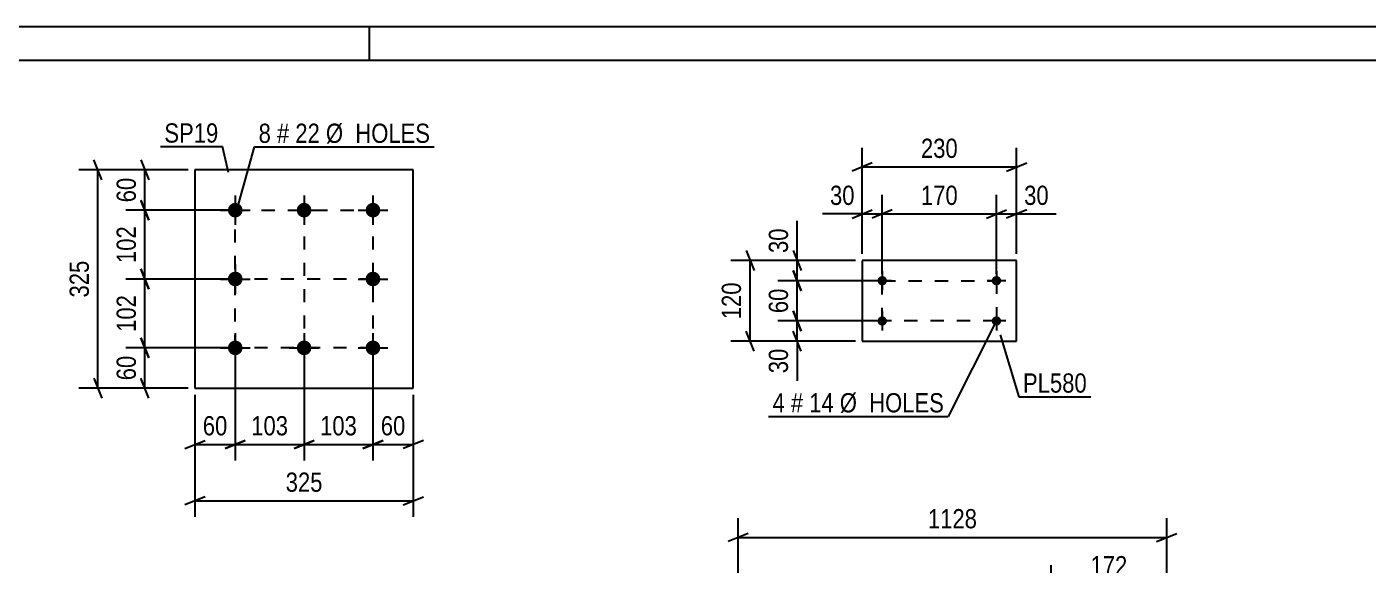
# Model space of a CAD drawing. Header units: millimetres. Extents: x 0 to 594, y 0 to 420.
# Drawn here: x 123 to 322.6, y 339.8 to 420 of the extents above; entities that cross this region are included whole.
import ezdxf

# ---------------------------------------------------------------- set-up
doc = ezdxf.new("R2010")
doc.units = ezdxf.units.MM
doc.linetypes.add('DXK_LINE_DOT2', pattern=[3.9198, 1.9599, -1.9599])
doc.styles.add('Arial Narrow', font='ARIALN.TTF', dxfattribs={"height": 0.2})

# ---------------------------------------------------------------- blocks, each defined once
blk = doc.blocks.new('Unknown-570386224-1132')
at = {"color": 5, "linetype": 'Continuous'}
for p, q in [((594, 420), (0, 420)), ((174, 415), (174, 420)), ((589, 415), (5, 415))]:
    blk.add_line(p, q, dxfattribs=at)
blk = doc.blocks.new('Bolt-570386224-11154 - 11120')
at = {"linetype": 'Continuous'}
for points in [[(250.31, 381.5, -1), (250.31, 382.9, -1)], [(267.31, 381.5, -1), (267.31, 382.9, -1)], [(250.31, 375.5, -1), (250.31, 376.9, -1)], [(267.31, 375.5, -1), (267.31, 376.9, -1)]]:
    blk.add_hatch(color=1, dxfattribs=at).paths.add_polyline_path(points)
at = {"color": 1, "linetype": 'Continuous'}
for p, q in [((250.31, 383.6), (250.31, 380.8)), ((267.31, 383.6), (267.31, 380.8)), ((251.71, 382.2), (248.91, 382.2)), ((268.71, 382.2), (265.91, 382.2)), ((250.31, 377.6), (250.31, 374.8)), ((267.31, 377.6), (267.31, 374.8)), ((251.71, 376.2), (248.91, 376.2)), ((268.71, 376.2), (265.91, 376.2))]:
    blk.add_line(p, q, dxfattribs=at)
blk = doc.blocks.new('Part-570386224-11169 - 11120')
at = {"color": 2, "linetype": 'Continuous'}
for p, q in [((270.31, 385.2), (247.31, 385.2)), ((247.31, 385.2), (247.31, 373.2)), ((270.31, 373.2), (270.31, 385.2)), ((247.31, 373.2), (270.31, 373.2))]:
    blk.add_line(p, q, dxfattribs=at)
blk = doc.blocks.new('Bolt-570386224-9971 - 9937')
at = {"linetype": 'Continuous'}
for points in [[(154, 393.8, -1), (154, 391.6, -1)], [(164.25, 393.8, -1), (164.25, 391.6, -1)], [(174.5, 393.8, -1), (174.5, 391.6, -1)], [(154, 383.55, -1), (154, 381.35, -1)], [(174.5, 383.55, -1), (174.5, 381.35, -1)], [(154, 373.3, -1), (154, 371.1, -1)], [(164.25, 373.3, -1), (164.25, 371.1, -1)], [(174.5, 373.3, -1), (174.5, 371.1, -1)]]:
    blk.add_hatch(color=1, dxfattribs=at).paths.add_polyline_path(points)
at = {"color": 1, "linetype": 'Continuous'}
for p, q in [((154, 394.9), (154, 390.5)), ((164.25, 394.9), (164.25, 390.5)), ((174.5, 394.9), (174.5, 390.5)), ((151.8, 392.7), (156.2, 392.7)), ((162.05, 392.7), (166.45, 392.7)), ((172.3, 392.7), (176.7, 392.7)), ((154, 384.65), (154, 380.25)), ((174.5, 384.65), (174.5, 380.25)), ((151.8, 382.45), (156.2, 382.45)), ((172.3, 382.45), (176.7, 382.45)), ((154, 374.4), (154, 370)), ((164.25, 374.4), (164.25, 370)), ((174.5, 374.4), (174.5, 370)), ((151.8, 372.2), (156.2, 372.2)), ((162.05, 372.2), (166.45, 372.2)), ((172.3, 372.2), (176.7, 372.2))]:
    blk.add_line(p, q, dxfattribs=at)
blk = doc.blocks.new('Part-570386224-9986 - 9937')
at = {"color": 2, "linetype": 'Continuous'}
for p, q in [((180.5, 398.7), (148, 398.7)), ((148, 398.7), (148, 366.2)), ((180.5, 366.2), (180.5, 398.7)), ((148, 366.2), (180.5, 366.2))]:
    blk.add_line(p, q, dxfattribs=at)
blk = doc.blocks.new('Rectangle-570386224-24686 - 11120')
at = {"color": 1, "linetype": 'DXK_LINE_DOT2'}
blk.add_lwpolyline([(250.31, 382.2), (267.31, 382.2), (267.31, 376.2), (250.31, 376.2), (250.31, 382.2)], close=True, dxfattribs=at)
blk = doc.blocks.new('Rectangle-570386224-23899 - 9937')
at = {"color": 1, "linetype": 'DXK_LINE_DOT2'}
blk.add_lwpolyline([(154, 392.7), (174.5, 392.7), (174.5, 372.2), (154, 372.2), (154, 392.7)], close=True, dxfattribs=at)
blk = doc.blocks.new('Line-570386224-23909 - 9937')
at = {"color": 1, "linetype": 'DXK_LINE_DOT2'}
blk.add_line((164.25, 392.7), (164.25, 372.2), dxfattribs=at)
blk = doc.blocks.new('Line-570386224-23916 - 9937')
at = {"color": 1, "linetype": 'DXK_LINE_DOT2'}
blk.add_line((174.5, 382.45), (154, 382.45), dxfattribs=at)
blk = doc.blocks.new('StraightDimension-570386224-11182 - 11120')
at = {"color": 7, "linetype": 'Continuous'}
for p, q in [((247.31, 386.2), (247.31, 394.98)), ((250.31, 383.2), (250.31, 394.98)), ((245.81, 391.53), (248.81, 392.73)), ((247.31, 392.13), (250.31, 392.13)), ((251.81, 392.73), (248.81, 391.53))]:
    blk.add_line(p, q, dxfattribs=at)
at = {"color": 0}
blk.add_wipeout([(246.78, 392.88), (246.78, 397.08), (241.93, 397.08), (241.93, 392.88)], dxfattribs=at)
at = {"color": 7, "linetype": 'Continuous'}
blk.add_line((247.31, 392.13), (241.4, 392.13), dxfattribs=at)
blk.add_line((247.31, 392.13), (241.4, 392.13), dxfattribs=at)
at = {"color": 3, "style": 'Arial Narrow'}
blk.add_text('30', height=2.863, dxfattribs=at).set_placement((242.53, 393.48))
blk = doc.blocks.new('StraightDimension-570386224-11171 - 11120')
at = {"color": 7, "linetype": 'Continuous'}
for p, q in [((247.31, 386.2), (247.31, 401.98)), ((270.31, 386.2), (270.31, 401.98)), ((248.81, 399.73), (245.81, 398.53)), ((268.81, 398.53), (271.81, 399.73)), ((247.31, 399.13), (270.31, 399.13))]:
    blk.add_line(p, q, dxfattribs=at)
at = {"color": 0}
blk.add_wipeout([(262.15, 399.88), (262.15, 404.08), (255.47, 404.08), (255.47, 399.88)], dxfattribs=at)
at = {"color": 3, "style": 'Arial Narrow'}
blk.add_text('230', height=2.863, dxfattribs=at).set_placement((256.07, 400.48))
blk = doc.blocks.new('StraightDimension-570386224-11192 - 11120')
at = {"color": 7, "linetype": 'Continuous'}
for p, q in [((250.31, 383.2), (250.31, 394.98)), ((267.31, 383.2), (267.31, 394.98)), ((251.81, 392.73), (248.81, 391.53)), ((250.31, 392.13), (267.31, 392.13)), ((265.81, 391.53), (268.81, 392.73))]:
    blk.add_line(p, q, dxfattribs=at)
at = {"color": 0}
blk.add_wipeout([(262.15, 392.88), (262.15, 397.08), (255.47, 397.08), (255.47, 392.88)], dxfattribs=at)
at = {"color": 3, "style": 'Arial Narrow'}
blk.add_text('170', height=2.863, dxfattribs=at).set_placement((256.07, 393.48))
blk = doc.blocks.new('StraightDimension-570386224-11202 - 11120')
at = {"color": 7, "linetype": 'Continuous'}
for p, q in [((267.31, 383.2), (267.31, 394.98)), ((270.31, 386.2), (270.31, 394.98)), ((265.81, 391.53), (268.81, 392.73)), ((267.31, 392.13), (270.31, 392.13)), ((271.81, 392.73), (268.81, 391.53))]:
    blk.add_line(p, q, dxfattribs=at)
at = {"color": 0}
blk.add_wipeout([(275.69, 392.88), (275.69, 397.08), (270.83, 397.08), (270.83, 392.88)], dxfattribs=at)
at = {"color": 7, "linetype": 'Continuous'}
blk.add_line((270.31, 392.13), (276.21, 392.13), dxfattribs=at)
blk.add_line((270.31, 392.13), (276.21, 392.13), dxfattribs=at)
at = {"color": 3, "style": 'Arial Narrow'}
blk.add_text('30', height=2.863, dxfattribs=at).set_placement((271.43, 393.48))
blk = doc.blocks.new('StraightDimension-570386224-11213 - 11120')
at = {"color": 7, "linetype": 'Continuous'}
for p, q in [((230.03, 386.7), (231.23, 383.7)), ((246.31, 385.2), (227.78, 385.2)), ((230.63, 373.2), (230.63, 385.2)), ((231.23, 371.7), (230.03, 374.7)), ((246.31, 373.2), (227.78, 373.2))]:
    blk.add_line(p, q, dxfattribs=at)
at = {"color": 0}
blk.add_wipeout([(229.88, 382.54), (225.68, 382.54), (225.68, 375.86), (229.88, 375.86)], dxfattribs=at)
at = {"color": 3, "style": 'Arial Narrow'}
blk.add_text('120', height=2.863, rotation=90.0002, dxfattribs=at).set_placement((229.28, 376.46))
blk = doc.blocks.new('StraightDimension-570386224-11224 - 11120')
at = {"color": 7, "linetype": 'Continuous'}
for p, q in [((237.03, 377.7), (238.23, 374.7)), ((249.31, 376.2), (234.78, 376.2)), ((237.63, 373.2), (237.63, 376.2)), ((238.23, 371.7), (237.03, 374.7)), ((246.31, 373.2), (234.78, 373.2))]:
    blk.add_line(p, q, dxfattribs=at)
at = {"color": 0}
blk.add_wipeout([(236.88, 372.67), (232.68, 372.67), (232.68, 367.82), (236.88, 367.82)], dxfattribs=at)
at = {"color": 7, "linetype": 'Continuous'}
blk.add_line((237.63, 373.2), (237.63, 367.29), dxfattribs=at)
blk.add_line((237.63, 373.2), (237.63, 367.29), dxfattribs=at)
at = {"color": 3, "style": 'Arial Narrow'}
blk.add_text('30', height=2.863, rotation=90.0002, dxfattribs=at).set_placement((236.28, 368.42))
blk = doc.blocks.new('StraightDimension-570386224-11234 - 11120')
at = {"color": 7, "linetype": 'Continuous'}
for p, q in [((237.03, 383.7), (238.23, 380.7)), ((249.31, 382.2), (234.78, 382.2)), ((237.63, 376.2), (237.63, 382.2)), ((238.23, 374.7), (237.03, 377.7)), ((249.31, 376.2), (234.78, 376.2))]:
    blk.add_line(p, q, dxfattribs=at)
at = {"color": 0}
blk.add_wipeout([(236.88, 381.63), (232.68, 381.63), (232.68, 376.77), (236.88, 376.77)], dxfattribs=at)
at = {"color": 3, "style": 'Arial Narrow'}
blk.add_text('60', height=2.863, rotation=90.0002, dxfattribs=at).set_placement((236.28, 377.37))
blk = doc.blocks.new('StraightDimension-570386224-11244 - 11120')
at = {"color": 7, "linetype": 'Continuous'}
for p, q in [((237.03, 386.7), (238.23, 383.7)), ((246.31, 385.2), (234.78, 385.2)), ((238.23, 380.7), (237.03, 383.7)), ((237.63, 382.2), (237.63, 385.2)), ((249.31, 382.2), (234.78, 382.2))]:
    blk.add_line(p, q, dxfattribs=at)
at = {"color": 0}
blk.add_wipeout([(236.88, 390.58), (232.68, 390.58), (232.68, 385.72), (236.88, 385.72)], dxfattribs=at)
at = {"color": 7, "linetype": 'Continuous'}
blk.add_line((237.63, 385.2), (237.63, 391.11), dxfattribs=at)
blk.add_line((237.63, 385.2), (237.63, 391.11), dxfattribs=at)
at = {"color": 3, "style": 'Arial Narrow'}
blk.add_text('30', height=2.863, rotation=90.0002, dxfattribs=at).set_placement((236.28, 386.32))
blk = doc.blocks.new('StraightDimension-570386224-10049 - 9937')
at = {"color": 7, "linetype": 'Continuous'}
for p, q in [((139.96, 400.2), (141.16, 397.2)), ((147, 398.7), (137.71, 398.7)), ((140.56, 392.7), (140.56, 398.7)), ((141.16, 391.2), (139.96, 394.2)), ((153, 392.7), (137.71, 392.7))]:
    blk.add_line(p, q, dxfattribs=at)
at = {"color": 0}
blk.add_wipeout([(139.81, 398.12), (135.61, 398.12), (135.61, 393.27), (139.81, 393.27)], dxfattribs=at)
at = {"color": 3, "style": 'Arial Narrow'}
blk.add_text('60', height=2.863, rotation=90.0002, dxfattribs=at).set_placement((139.21, 393.87))
blk = doc.blocks.new('StraightDimension-570386224-9988 - 9937')
at = {"color": 7, "linetype": 'Continuous'}
for p, q in [((148, 365.2), (148, 347.02)), ((180.5, 365.2), (180.5, 347.02)), ((149.5, 350.02), (146.5, 348.82)), ((148, 349.42), (180.5, 349.42)), ((179, 348.82), (182, 350.02))]:
    blk.add_line(p, q, dxfattribs=at)
at = {"color": 0}
blk.add_wipeout([(167.59, 350.17), (167.59, 354.37), (160.91, 354.37), (160.91, 350.17)], dxfattribs=at)
at = {"color": 3, "style": 'Arial Narrow'}
blk.add_text('325', height=2.863, dxfattribs=at).set_placement((161.51, 350.77))
blk = doc.blocks.new('StraightDimension-570386224-9999 - 9937')
at = {"color": 7, "linetype": 'Continuous'}
for p, q in [((154, 371.2), (154, 355.42)), ((148, 365.2), (148, 355.42)), ((146.5, 357.22), (149.5, 358.42)), ((148, 357.82), (154, 357.82)), ((155.5, 358.42), (152.5, 357.22))]:
    blk.add_line(p, q, dxfattribs=at)
at = {"color": 0}
blk.add_wipeout([(153.43, 358.57), (153.43, 362.77), (148.57, 362.77), (148.57, 358.57)], dxfattribs=at)
at = {"color": 3, "style": 'Arial Narrow'}
blk.add_text('60', height=2.863, dxfattribs=at).set_placement((149.17, 359.17))
blk = doc.blocks.new('StraightDimension-570386224-10009 - 9937')
at = {"color": 7, "linetype": 'Continuous'}
for p, q in [((154, 371.2), (154, 355.42)), ((164.25, 371.2), (164.25, 355.42)), ((152.5, 357.22), (155.5, 358.42)), ((154, 357.82), (164.25, 357.82)), ((165.75, 358.42), (162.75, 357.22))]:
    blk.add_line(p, q, dxfattribs=at)
at = {"color": 0}
blk.add_wipeout([(162.47, 358.57), (162.47, 362.77), (155.78, 362.77), (155.78, 358.57)], dxfattribs=at)
at = {"color": 3, "style": 'Arial Narrow'}
blk.add_text('103', height=2.863, dxfattribs=at).set_placement((156.38, 359.17))
blk = doc.blocks.new('StraightDimension-570386224-10011 - 9937')
at = {"color": 7, "linetype": 'Continuous'}
for p, q in [((164.25, 371.2), (164.25, 355.42)), ((174.5, 371.2), (174.5, 355.42)), ((162.75, 357.22), (165.75, 358.42)), ((164.25, 357.82), (174.5, 357.82)), ((176, 358.42), (173, 357.22))]:
    blk.add_line(p, q, dxfattribs=at)
at = {"color": 0}
blk.add_wipeout([(172.72, 358.57), (172.72, 362.77), (166.03, 362.77), (166.03, 358.57)], dxfattribs=at)
at = {"color": 3, "style": 'Arial Narrow'}
blk.add_text('103', height=2.863, dxfattribs=at).set_placement((166.63, 359.17))
blk = doc.blocks.new('StraightDimension-570386224-10013 - 9937')
at = {"color": 7, "linetype": 'Continuous'}
for p, q in [((174.5, 371.2), (174.5, 355.42)), ((180.5, 365.2), (180.5, 355.42)), ((173, 357.22), (176, 358.42)), ((174.5, 357.82), (180.5, 357.82)), ((182, 358.42), (179, 357.22))]:
    blk.add_line(p, q, dxfattribs=at)
at = {"color": 0}
blk.add_wipeout([(179.93, 358.57), (179.93, 362.77), (175.07, 362.77), (175.07, 358.57)], dxfattribs=at)
at = {"color": 3, "style": 'Arial Narrow'}
blk.add_text('60', height=2.863, dxfattribs=at).set_placement((175.67, 359.17))
blk = doc.blocks.new('StraightDimension-570386224-10024 - 9937')
at = {"color": 7, "linetype": 'Continuous'}
for p, q in [((134.16, 397.2), (132.96, 400.2)), ((147, 398.7), (130.71, 398.7)), ((133.56, 366.2), (133.56, 398.7)), ((132.96, 367.7), (134.16, 364.7)), ((147, 366.2), (130.71, 366.2))]:
    blk.add_line(p, q, dxfattribs=at)
at = {"color": 0}
blk.add_wipeout([(132.81, 385.79), (128.61, 385.79), (128.61, 379.1), (132.81, 379.1)], dxfattribs=at)
at = {"color": 3, "style": 'Arial Narrow'}
blk.add_text('325', height=2.863, rotation=90.0002, dxfattribs=at).set_placement((132.21, 379.7))
blk = doc.blocks.new('StraightDimension-570386224-10035 - 9937')
at = {"color": 7, "linetype": 'Continuous'}
for p, q in [((139.96, 373.7), (141.16, 370.7)), ((153, 372.2), (137.71, 372.2)), ((140.56, 366.2), (140.56, 372.2)), ((141.16, 364.7), (139.96, 367.7)), ((147, 366.2), (137.71, 366.2))]:
    blk.add_line(p, q, dxfattribs=at)
at = {"color": 0}
blk.add_wipeout([(139.81, 371.62), (135.61, 371.62), (135.61, 366.77), (139.81, 366.77)], dxfattribs=at)
at = {"color": 3, "style": 'Arial Narrow'}
blk.add_text('60', height=2.863, rotation=90.0002, dxfattribs=at).set_placement((139.21, 367.37))
blk = doc.blocks.new('StraightDimension-570386224-10045 - 9937')
at = {"color": 7, "linetype": 'Continuous'}
for p, q in [((139.96, 383.95), (141.16, 380.95)), ((153, 382.45), (137.71, 382.45)), ((140.56, 372.2), (140.56, 382.45)), ((141.16, 370.7), (139.96, 373.7)), ((153, 372.2), (137.71, 372.2))]:
    blk.add_line(p, q, dxfattribs=at)
at = {"color": 0}
blk.add_wipeout([(139.81, 380.66), (135.61, 380.66), (135.61, 373.98), (139.81, 373.98)], dxfattribs=at)
at = {"color": 3, "style": 'Arial Narrow'}
blk.add_text('102', height=2.863, rotation=90.0002, dxfattribs=at).set_placement((139.21, 374.58))
blk = doc.blocks.new('StraightDimension-570386224-10047 - 9937')
at = {"color": 7, "linetype": 'Continuous'}
for p, q in [((139.96, 394.2), (141.16, 391.2)), ((153, 392.7), (137.71, 392.7)), ((140.56, 382.45), (140.56, 392.7)), ((141.16, 380.95), (139.96, 383.95)), ((153, 382.45), (137.71, 382.45))]:
    blk.add_line(p, q, dxfattribs=at)
at = {"color": 0}
blk.add_wipeout([(139.81, 390.91), (135.61, 390.91), (135.61, 384.23), (139.81, 384.23)], dxfattribs=at)
at = {"color": 3, "style": 'Arial Narrow'}
blk.add_text('102', height=2.863, rotation=90.0002, dxfattribs=at).set_placement((139.21, 384.83))
blk = doc.blocks.new('StraightDimension-570386224-10497 - 10478')
at = {"color": 7, "linetype": 'Continuous'}
for p, q in [((228.87, 331.7), (228.87, 346.83)), ((292.65, 320.38), (292.65, 346.83)), ((230.37, 344.58), (227.37, 343.38)), ((228.87, 343.98), (292.65, 343.98)), ((291.15, 343.38), (294.15, 344.58))]:
    blk.add_line(p, q, dxfattribs=at)
at = {"color": 0}
blk.add_wipeout([(265.02, 344.73), (265.02, 348.93), (256.51, 348.93), (256.51, 344.73)], dxfattribs=at)
at = {"color": 3, "style": 'Arial Narrow'}
blk.add_text('1128', height=2.863, dxfattribs=at).set_placement((257.11, 345.33))
blk = doc.blocks.new('StraightDimension-570386224-10638 - 10478')
at = {"color": 7, "linetype": 'Continuous'}
for p, q in [((275.44, 331.7), (275.44, 339.83)), ((292.65, 320.38), (292.65, 339.83)), ((276.94, 337.58), (273.94, 336.38)), ((291.15, 336.38), (294.15, 337.58)), ((275.44, 336.98), (292.65, 336.98))]:
    blk.add_line(p, q, dxfattribs=at)
at = {"color": 0}
blk.add_wipeout([(287.39, 337.73), (287.39, 341.93), (280.71, 341.93), (280.71, 337.73)], dxfattribs=at)
at = {"color": 3, "style": 'Arial Narrow'}
blk.add_text('172', height=2.863, dxfattribs=at).set_placement((281.31, 338.33))
blk = doc.blocks.new('Mark-570386224-11150 - 11120')
at = {"color": 0}
blk.add_wipeout([(235.81, 362.59), (235.81, 365.59), (233.98, 365.59), (233.98, 362.59)], dxfattribs=at)
blk.add_wipeout([(235.81, 362.59), (235.81, 365.59), (233.98, 365.59), (233.98, 362.59)], dxfattribs=at)
at = {"color": 3, "style": 'Arial Narrow'}
blk.add_text('4', height=2.86, dxfattribs=at).set_placement((233.98, 362.59))
at = {"color": 0}
blk.add_wipeout([(238.54, 362.59), (238.54, 365.59), (236.71, 365.59), (236.71, 362.59)], dxfattribs=at)
blk.add_wipeout([(238.54, 362.59), (238.54, 365.59), (236.71, 365.59), (236.71, 362.59)], dxfattribs=at)
blk.add_wipeout([(243.09, 362.59), (243.09, 365.59), (239.44, 365.59), (239.44, 362.59)], dxfattribs=at)
blk.add_wipeout([(243.09, 362.59), (243.09, 365.59), (239.44, 365.59), (239.44, 362.59)], dxfattribs=at)
at = {"color": 3, "style": 'Arial Narrow'}
for s, height, p in [('#', 2.86, (236.71, 362.59)), ('14', 2.863, (239.44, 362.59))]:
    blk.add_text(s, height=height, dxfattribs=at).set_placement(p)
at = {"color": 0}
blk.add_wipeout([(259.52, 362.59), (259.52, 365.59), (243.99, 365.59), (243.99, 362.59)], dxfattribs=at)
blk.add_wipeout([(259.52, 362.59), (259.52, 365.59), (243.99, 365.59), (243.99, 362.59)], dxfattribs=at)
at = {"color": 7, "linetype": 'Continuous'}
for p in [(267.39, 376.38), (233.38, 361.99)]:
    blk.add_line(p, (260.12, 361.99), dxfattribs=at)
at = {"color": 3, "style": 'Arial Narrow'}
blk.add_text('Ø  HOLES', height=2.863, dxfattribs=at).set_placement((243.99, 362.59))
blk = doc.blocks.new('Mark-570386224-11165 - 11120')
at = {"color": 0}
blk.add_wipeout([(280.76, 365.53), (280.76, 368.53), (271.26, 368.53), (271.26, 365.53)], dxfattribs=at)
blk.add_wipeout([(280.76, 365.53), (280.76, 368.53), (271.26, 368.53), (271.26, 365.53)], dxfattribs=at)
at = {"color": 30, "linetype": 'Continuous'}
for p, q in [((267.86, 374.13), (270.66, 364.93)), ((270.66, 364.93), (281.36, 364.93))]:
    blk.add_line(p, q, dxfattribs=at)
at = {"color": 3, "style": 'Arial Narrow'}
blk.add_text('PL580', height=2.863, dxfattribs=at).set_placement((271.26, 365.53))
blk = doc.blocks.new('Mark-570386224-9967 - 9937')
at = {"color": 0}
blk.add_wipeout([(159.31, 402.72), (159.31, 405.72), (157.48, 405.72), (157.48, 402.72)], dxfattribs=at)
blk.add_wipeout([(159.31, 402.72), (159.31, 405.72), (157.48, 405.72), (157.48, 402.72)], dxfattribs=at)
at = {"color": 7, "linetype": 'Continuous'}
blk.add_line((154.36, 393.04), (156.88, 402.12), dxfattribs=at)
at = {"color": 3, "style": 'Arial Narrow'}
blk.add_text('8', height=2.86, dxfattribs=at).set_placement((157.48, 402.72))
at = {"color": 0}
blk.add_wipeout([(162.04, 402.72), (162.04, 405.72), (160.21, 405.72), (160.21, 402.72)], dxfattribs=at)
blk.add_wipeout([(162.04, 402.72), (162.04, 405.72), (160.21, 405.72), (160.21, 402.72)], dxfattribs=at)
blk.add_wipeout([(166.6, 402.72), (166.6, 405.72), (162.94, 405.72), (162.94, 402.72)], dxfattribs=at)
blk.add_wipeout([(166.6, 402.72), (166.6, 405.72), (162.94, 405.72), (162.94, 402.72)], dxfattribs=at)
at = {"color": 3, "style": 'Arial Narrow'}
for s, height, p in [('#', 2.86, (160.21, 402.72)), ('22', 2.863, (162.94, 402.72))]:
    blk.add_text(s, height=height, dxfattribs=at).set_placement(p)
at = {"color": 0}
blk.add_wipeout([(183.02, 402.72), (183.02, 405.72), (167.5, 405.72), (167.5, 402.72)], dxfattribs=at)
blk.add_wipeout([(183.02, 402.72), (183.02, 405.72), (167.5, 405.72), (167.5, 402.72)], dxfattribs=at)
at = {"color": 7, "linetype": 'Continuous'}
blk.add_line((156.88, 402.12), (183.62, 402.12), dxfattribs=at)
at = {"color": 3, "style": 'Arial Narrow'}
blk.add_text('Ø  HOLES', height=2.863, dxfattribs=at).set_placement((167.5, 402.72))
blk = doc.blocks.new('Mark-570386224-9982 - 9937')
at = {"color": 0}
blk.add_wipeout([(151.49, 402.76), (151.49, 405.76), (143.45, 405.76), (143.45, 402.76)], dxfattribs=at)
blk.add_wipeout([(151.49, 402.76), (151.49, 405.76), (143.45, 405.76), (143.45, 402.76)], dxfattribs=at)
at = {"color": 30, "linetype": 'Continuous'}
for p in [(142.85, 402.16), (153.02, 398.29)]:
    blk.add_line(p, (152.09, 402.16), dxfattribs=at)
at = {"color": 3, "style": 'Arial Narrow'}
blk.add_text('SP19', height=2.863, dxfattribs=at).set_placement((143.45, 402.76))

msp = doc.modelspace()

# ---------------------------------------------------------------- block references
for name in ['Unknown-570386224-1132', 'Part-570386224-9986 - 9937', 'Bolt-570386224-9971 - 9937', 'Rectangle-570386224-23899 - 9937', 'Line-570386224-23909 - 9937', 'Part-570386224-11169 - 11120', 'Bolt-570386224-11154 - 11120', 'Line-570386224-23916 - 9937', 'Rectangle-570386224-24686 - 11120']:
    msp.add_blockref(name, (0, 0))

# ---------------------------------------------------------------- next in the draw order: block references
for name in ['Mark-570386224-9967 - 9937', 'StraightDimension-570386224-10049 - 9937', 'StraightDimension-570386224-11182 - 11120', 'StraightDimension-570386224-9988 - 9937', 'StraightDimension-570386224-10497 - 10478']:
    msp.add_blockref(name, (0, 0))

# ---------------------------------------------------------------- next in the draw order: block references
for name in ['StraightDimension-570386224-11171 - 11120', 'StraightDimension-570386224-9999 - 9937', 'StraightDimension-570386224-10638 - 10478']:
    msp.add_blockref(name, (0, 0))

# ---------------------------------------------------------------- next in the draw order: block references
for name in ['StraightDimension-570386224-10024 - 9937', 'StraightDimension-570386224-11192 - 11120', 'StraightDimension-570386224-11213 - 11120', 'StraightDimension-570386224-10009 - 9937']:
    msp.add_blockref(name, (0, 0))

# ---------------------------------------------------------------- next in the draw order: block references
for name in ['Mark-570386224-9982 - 9937', 'StraightDimension-570386224-11202 - 11120', 'StraightDimension-570386224-11224 - 11120', 'StraightDimension-570386224-10035 - 9937', 'StraightDimension-570386224-10011 - 9937']:
    msp.add_blockref(name, (0, 0))

# ---------------------------------------------------------------- next in the draw order: block references
for name in ['StraightDimension-570386224-10045 - 9937', 'StraightDimension-570386224-11234 - 11120', 'StraightDimension-570386224-10013 - 9937']:
    msp.add_blockref(name, (0, 0))

# ---------------------------------------------------------------- next in the draw order: block references
for name in ['StraightDimension-570386224-10047 - 9937', 'StraightDimension-570386224-11244 - 11120', 'Mark-570386224-11150 - 11120']:
    msp.add_blockref(name, (0, 0))

# ---------------------------------------------------------------- next in the draw order: block references
msp.add_blockref('Mark-570386224-11165 - 11120', (0, 0))

doc.saveas('drawing.dxf')
